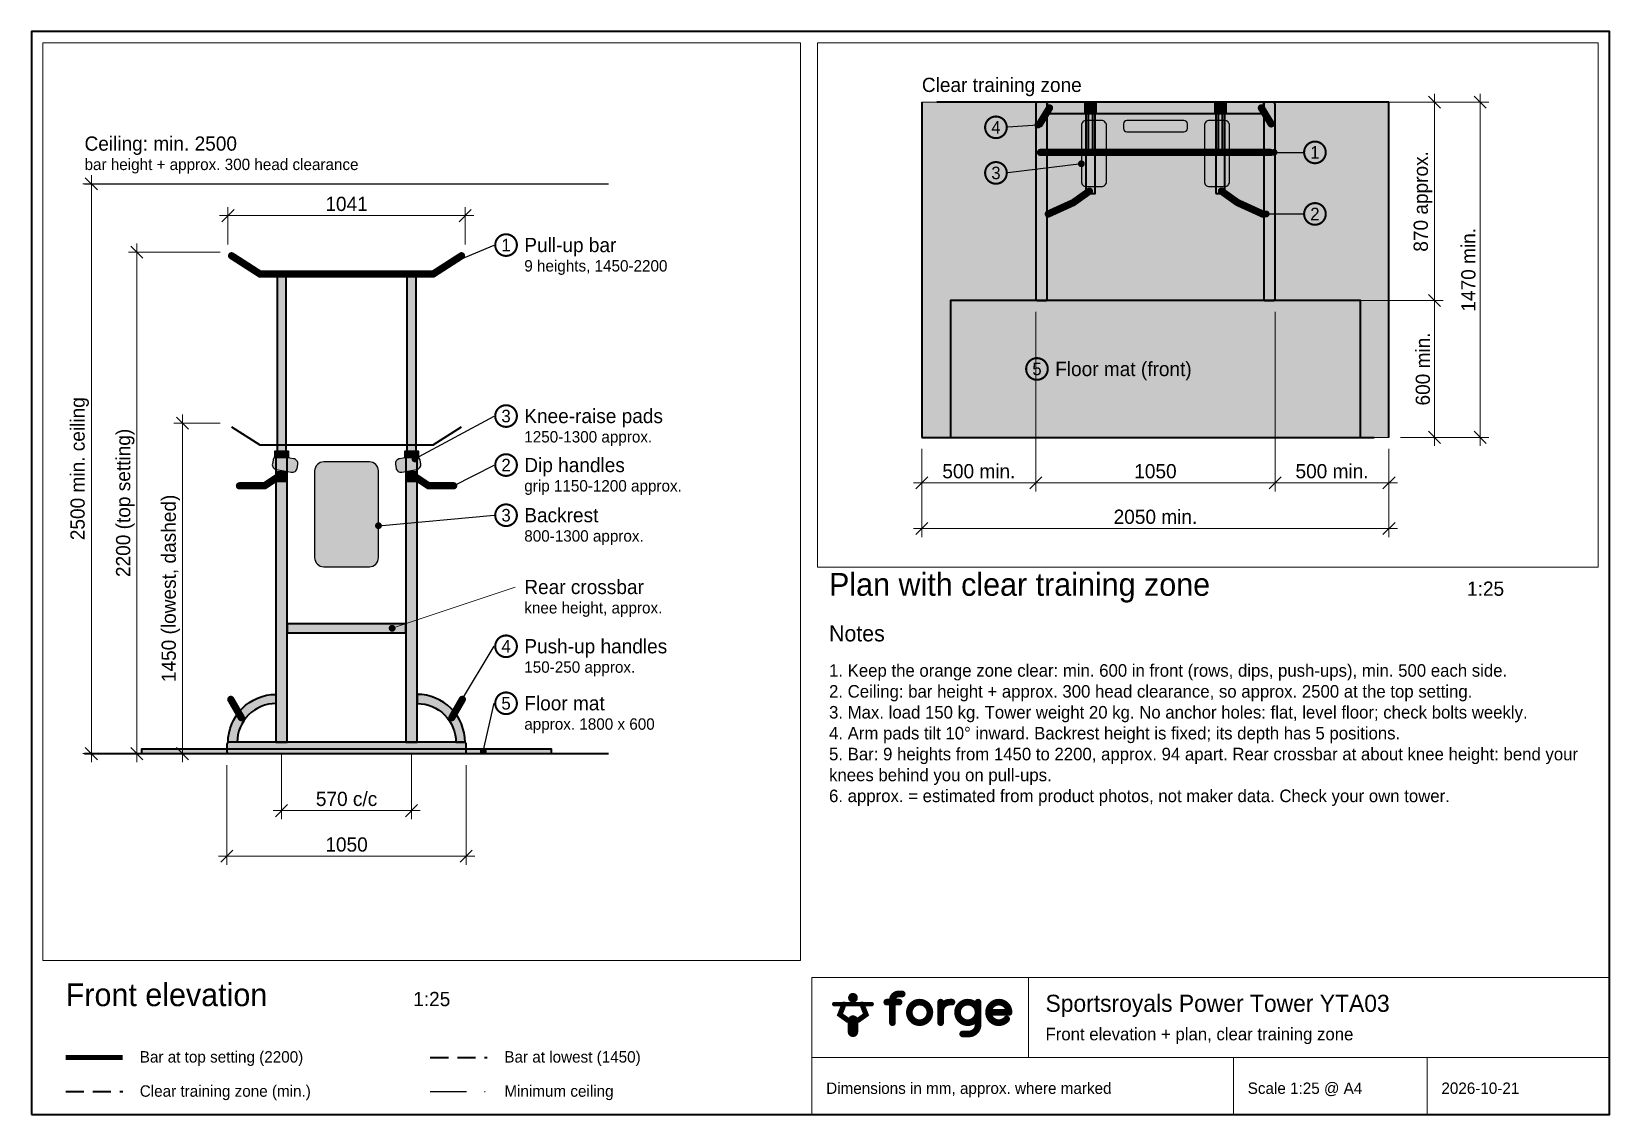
# Paper-space layout 'A4 Tower' of a CAD drawing. Header units: millimetres. Extents: x 10 to 287, y 10 to 200.
# The model-space entities are those that its viewports show. They can reach past a viewport. Long polylines and large blocks are cut down to what shows.
import ezdxf
from ezdxf.enums import TextEntityAlignment as Align

# ---------------------------------------------------------------- set-up
doc = ezdxf.new("R2010")
doc.units = ezdxf.units.MM
doc.header["$LTSCALE"] = 0.5
doc.linetypes.add('DASHDOT', pattern=[25.4, 12.7, -6.35, 0, -6.35])
doc.linetypes.add('DASHED2', pattern=[9.525, 6.35, -3.175])
for name, color, linetype, lineweight, true_color in [('BAR-LOW', 160, 'DASHED2', 35, 0x1d5bd6), ('CEIL', 145, 'DASHDOT', 25, 0x5f697c), ('CO-BAR', 160, 'Continuous', 25, 0x1d5bd6), ('CO-DIPS', 243, 'Continuous', 25, 0xb8286a), ('CO-FLOOR', 8, 'Continuous', 25, 0x6b7690), ('CO-KNEE', 124, 'Continuous', 25, 0x0b6e5a), ('CO-MUTED', 145, 'Continuous', 18, 0x5f697c), ('CO-PUSH', 181, 'Continuous', 25, 0x9f80f6), ('CO-SUB', 145, 'Continuous', 18, 0x5f697c), ('CO-TEXT', 149, 'Continuous', 25, 0x142033), ('DIMS', 145, 'Continuous', 13, 0x5f697c), ('FRAME', 149, 'Continuous', 35, 0x142033), ('FRAME-FILL', 254, 'Continuous', 9, 0xdde3ec), ('G-SHEET', 149, 'Continuous', 35, 0x142033), ('G-TTLB', 149, 'Continuous', 18, 0x142033), ('G-TTLB-SUB', 145, 'Continuous', 18, 0x5f697c), ('LABEL', 149, 'Continuous', 20, 0x142033), ('LABEL-SUB', 145, 'Continuous', 18, 0x5f697c), ('LOGO-EMBER', 20, 'Continuous', 9, 0xf2541b), ('LOGO-INK', 149, 'Continuous', 9, 0x142033), ('ST-BAR', 160, 'Continuous', 25, 0x1d5bd6), ('ST-DIPS', 243, 'Continuous', 25, 0xb8286a), ('ST-FLOOR', 8, 'Continuous', 35, 0x6b7690), ('ST-FLOOR-FILL', 8, 'Continuous', 9, 0x6b7690), ('ST-KNEE', 124, 'Continuous', 25, 0x0b6e5a), ('ST-KNEE-FILL', 133, 'Continuous', 9, 0x45c6a8), ('ST-MAT-TINT', 7, 'Continuous', 9, 0xe8ebf1), ('ST-PUSH', 181, 'Continuous', 25, 0x9f80f6), ('ZONE', 20, 'DASHED2', 35, 0xf2541b), ('ZONE-LABEL', 20, 'Continuous', 25, 0xf2541b), ('ZONE-TINT', 7, 'Continuous', 9, 0xfeeee8)]:
    doc.layers.add(name, color=color, linetype=linetype, lineweight=lineweight, true_color=true_color)
doc.layers.add('G-VPORT', color=8, linetype='Continuous', plot=False)
doc.dimstyles.new('TOWER25', dxfattribs={"dimscale": 25, "dimtxt": 2.5, "dimasz": 2.5, "dimexe": 1.5, "dimexo": 2, "dimgap": 0.8, "dimtad": 1, "dimdec": 0, "dimdsep": 46, "dimtxsty": 'Standard', "dimtsz": 1.5, "dimcen": 2.5, "dimdle": 1.5, "dimadec": 0, "dimazin": 0, "dimtfac": 1, "dimtdec": 4, "dimtmove": 0, "dimatfit": 3, "dimfxl": 1, "dimtzin": 0, "dimarcsym": 0})

# ---------------------------------------------------------------- blocks, each defined once
blk = doc.blocks.new('FORGELOGO')
at = {"layer": 'LOGO-EMBER'}
for points, const_width in [([(26.95, 66.136), (18.933, 45.729), (34.238, 34.797)], 10.203), ([(61.933, 66.136), (69.95, 45.729), (54.645, 34.797)], 10.203), ([(44.441, 34.068), (44.441, 12.203)], 20.407)]:
    blk.add_lwpolyline(points, dxfattribs=dict(at, const_width=const_width))
for points, const_width in [([(24.39925, 66.136, 1), (29.50075, 66.136, 1)], 5.1015), ([(39.7035, 78.525, 1), (49.1785, 78.525, 1)], 9.475), ([(59.38225, 66.136, 1), (64.48375, 66.136, 1)], 5.1015), ([(16.38225, 45.729, 1), (21.48375, 45.729, 1)], 5.1015), ([(31.68725, 34.797, 1), (36.78875, 34.797, 1)], 5.1015), ([(39.33925, 34.068, 1), (49.54275, 34.068, 1)], 10.2035), ([(52.09425, 34.797, 1), (57.19575, 34.797, 1)], 5.1015), ([(67.39925, 45.729, 1), (72.50075, 45.729, 1)], 5.1015), ([(39.33925, 12.203, 1), (49.54275, 12.203, 1)], 10.2035)]:
    blk.add_lwpolyline(points, format="xyb", close=True, dxfattribs=dict(at, const_width=const_width))
at = {"layer": 'LOGO-INK', "const_width": 13}
for points in [[(121.441, 30), (121.441, 74, -0.414214), (133.441, 86), (140.441, 86)], [(215.441, 52, -0.414214), (233.441, 70), (237.441, 70)], [(288.441, 70), (288.441, 26, -0.414214), (270.441, 8), (258.441, 8)], [(348.941, 50, 0.8391), (310.147, 56.84, 0.8391), (344.241, 37.1)]]:
    blk.add_lwpolyline(points, format="xyb", dxfattribs=at)
at = {"layer": 'LOGO-INK'}
for points, const_width in [([(130.191, 86, 1), (136.691, 86, 1)], 6.5), ([(137.191, 86, 1), (143.691, 86, 1)], 6.5), ([(5.8145, 66.136, 1), (10.1875, 66.136, 1)], 4.373), ([(78.6955, 66.136, 1), (83.0685, 66.136, 1)], 4.373), ([(107.191, 70, 1), (113.691, 70, 1)], 6.5), ([(118.191, 74, 1), (124.691, 74, 1)], 6.5), ([(131.191, 70, 1), (137.691, 70, 1)], 6.5), ([(154.441, 50, 1), (194.441, 50, 1)], 13), ([(212.191, 70, 1), (218.691, 70, 1)], 6.5), ([(230.191, 70, 1), (236.691, 70, 1)], 6.5), ([(234.191, 70, 1), (240.691, 70, 1)], 6.5), ([(248.441, 50, 1), (288.441, 50, 1)], 13), ([(285.191, 70, 1), (291.691, 70, 1)], 6.5), ([(306.897, 56.84, 1), (313.397, 56.84, 1)], 6.5), ([(118.191, 30, 1), (124.691, 30, 1)], 6.5), ([(212.191, 52, 1), (218.691, 52, 1)], 6.5), ([(212.191, 30, 1), (218.691, 30, 1)], 6.5), ([(285.191, 26, 1), (291.691, 26, 1)], 6.5), ([(305.691, 50, 1), (312.191, 50, 1)], 6.5), ([(340.991, 37.1, 1), (347.491, 37.1, 1)], 6.5), ([(345.691, 50, 1), (352.191, 50, 1)], 6.5), ([(345.691, 50, 1), (352.191, 50, 1)], 6.5), ([(255.191, 8, 1), (261.691, 8, 1)], 6.5), ([(267.191, 8, 1), (273.691, 8, 1)], 6.5)]:
    blk.add_lwpolyline(points, format="xyb", close=True, dxfattribs=dict(at, const_width=const_width))
for points, const_width in [([(8.001, 66.136), (80.882, 66.136)], 8.746), ([(110.441, 70), (134.441, 70)], 13), ([(215.441, 30), (215.441, 70)], 13), ([(308.941, 50), (348.941, 50)], 13)]:
    blk.add_lwpolyline(points, dxfattribs=dict(at, const_width=const_width))
blk = doc.blocks.new('*D1')
at = {"layer": 'DIMS', "color": 0}
for p, q in [((-693.5, 1423.5), (-746.5, 1476.5)), ((-720, 1487.5), (-720, -37.5)), ((-554.5, 1450), (-757.5, 1450)), ((-575, 0), (-757.5, 0)), ((-693.5, -26.5), (-746.5, 26.5))]:
    blk.add_line(p, q, dxfattribs=at)
at = {"layer": 'DIMS', "color": 0, "insert": (-771.2, 725), "char_height": 62.5, "attachment_point": 5, "rotation": 90}
blk.add_mtext('1450 (lowest, dashed)', dxfattribs=at)
blk = doc.blocks.new('*D2')
at = {"layer": 'DIMS', "color": 0}
for p, q in [((-893.5, 2173.5), (-946.5, 2226.5)), ((-920, 2237.5), (-920, -37.5)), ((-554.5, 2200), (-957.5, 2200)), ((-575, 0), (-957.5, 0)), ((-893.5, -26.5), (-946.5, 26.5))]:
    blk.add_line(p, q, dxfattribs=at)
at = {"layer": 'DIMS', "color": 0, "insert": (-971.2, 1100), "char_height": 62.5, "attachment_point": 5, "rotation": 90}
blk.add_mtext('2200 (top setting)', dxfattribs=at)
blk = doc.blocks.new('*D3')
at = {"layer": 'DIMS', "color": 0}
for p, q in [((-1050, 2500), (-1157.5, 2500)), ((-1093.5, 2473.5), (-1146.5, 2526.5)), ((-1120, 2537.5), (-1120, -37.5)), ((-575, 0), (-1157.5, 0)), ((-1093.5, -26.5), (-1146.5, 26.5))]:
    blk.add_line(p, q, dxfattribs=at)
at = {"layer": 'DIMS', "color": 0, "insert": (-1171.2, 1250), "char_height": 62.5, "attachment_point": 5, "rotation": 90}
blk.add_mtext('2500 min. ceiling', dxfattribs=at)
blk = doc.blocks.new('*D4')
at = {"layer": 'DIMS', "color": 0}
for p, q in [((-285, 0), (-285, -287.5)), ((285, 0), (285, -287.5)), ((-322.5, -250), (322.5, -250)), ((-311.5, -276.5), (-258.5, -223.5)), ((258.5, -276.5), (311.5, -223.5))]:
    blk.add_line(p, q, dxfattribs=at)
at = {"layer": 'DIMS', "color": 0, "insert": (0, -198.8), "char_height": 62.5, "attachment_point": 5}
blk.add_mtext('570 c/c', dxfattribs=at)
blk = doc.blocks.new('*D5')
at = {"layer": 'DIMS', "color": 0}
for p, q in [((-525, -50), (-525, -487.5)), ((525, -50), (525, -487.5)), ((-562.5, -450), (562.5, -450)), ((-551.5, -476.5), (-498.5, -423.5)), ((498.5, -476.5), (551.5, -423.5))]:
    blk.add_line(p, q, dxfattribs=at)
at = {"layer": 'DIMS', "color": 0, "insert": (0, -398.8), "char_height": 62.5, "attachment_point": 5}
blk.add_mtext('1050', dxfattribs=at)
blk = doc.blocks.new('*D6')
at = {"layer": 'DIMS', "color": 0}
for p, q in [((-558, 2360), (558, 2360)), ((-547, 2333.5), (-494, 2386.5)), ((-520.5, 2234), (-520.5, 2397.5)), ((494, 2333.5), (547, 2386.5)), ((520.5, 2234), (520.5, 2397.5))]:
    blk.add_line(p, q, dxfattribs=at)
at = {"layer": 'DIMS', "color": 0, "insert": (0, 2411.2), "char_height": 62.5, "attachment_point": 5}
blk.add_mtext('1041', dxfattribs=at)
blk = doc.blocks.new('*D7')
at = {"layer": 'DIMS', "color": 0}
for p, q in [((3775, -50), (3775, -837.5)), ((3275, -650), (3275, -837.5)), ((3237.5, -800), (3812.5, -800)), ((3248.5, -826.5), (3301.5, -773.5)), ((3748.5, -826.5), (3801.5, -773.5))]:
    blk.add_line(p, q, dxfattribs=at)
at = {"layer": 'DIMS', "color": 0, "insert": (3525, -748.8), "char_height": 62.5, "attachment_point": 5}
blk.add_mtext('500 min.', dxfattribs=at)
blk = doc.blocks.new('*D8')
at = {"layer": 'DIMS', "color": 0}
for p, q in [((3775, -50), (3775, -837.5)), ((4825, -50), (4825, -837.5)), ((3737.5, -800), (4862.5, -800)), ((3748.5, -826.5), (3801.5, -773.5)), ((4798.5, -826.5), (4851.5, -773.5))]:
    blk.add_line(p, q, dxfattribs=at)
at = {"layer": 'DIMS', "color": 0, "insert": (4300, -748.8), "char_height": 62.5, "attachment_point": 5}
blk.add_mtext('1050', dxfattribs=at)
blk = doc.blocks.new('*D9')
at = {"layer": 'DIMS', "color": 0}
for p, q in [((4825, -50), (4825, -837.5)), ((5325, -650), (5325, -837.5)), ((4787.5, -800), (5362.5, -800)), ((4798.5, -826.5), (4851.5, -773.5)), ((5298.5, -826.5), (5351.5, -773.5))]:
    blk.add_line(p, q, dxfattribs=at)
at = {"layer": 'DIMS', "color": 0, "insert": (5075, -748.8), "char_height": 62.5, "attachment_point": 5}
blk.add_mtext('500 min.', dxfattribs=at)
blk = doc.blocks.new('*D10')
at = {"layer": 'DIMS', "color": 0}
for p, q in [((3275, -650), (3275, -1037.5)), ((5325, -650), (5325, -1037.5)), ((3237.5, -1000), (5362.5, -1000)), ((3248.5, -1026.5), (3301.5, -973.5)), ((5298.5, -1026.5), (5351.5, -973.5))]:
    blk.add_line(p, q, dxfattribs=at)
at = {"layer": 'DIMS', "color": 0, "insert": (4300, -948.8), "char_height": 62.5, "attachment_point": 5}
blk.add_mtext('2050 min.', dxfattribs=at)
blk = doc.blocks.new('*D11')
at = {"layer": 'DIMS', "color": 0}
for p, q in [((5551.5, -26.5), (5498.5, 26.5)), ((5525, -637.5), (5525, 37.5)), ((4875, 0), (5562.5, 0)), ((5375, -600), (5562.5, -600)), ((5551.5, -626.5), (5498.5, -573.5))]:
    blk.add_line(p, q, dxfattribs=at)
at = {"layer": 'DIMS', "color": 0, "insert": (5473.8, -300), "char_height": 62.5, "attachment_point": 5, "rotation": 90}
blk.add_mtext('600 min.', dxfattribs=at)
blk = doc.blocks.new('*D12')
at = {"layer": 'DIMS', "color": 0}
for p, q in [((5525, -37.5), (5525, 907.5)), ((4875, 870), (5562.5, 870)), ((5551.5, 843.5), (5498.5, 896.5)), ((5551.5, -26.5), (5498.5, 26.5)), ((4875, 0), (5562.5, 0))]:
    blk.add_line(p, q, dxfattribs=at)
at = {"layer": 'DIMS', "color": 0, "insert": (5473.8, 435), "char_height": 62.5, "attachment_point": 5, "rotation": 90}
blk.add_mtext('870 approx.', dxfattribs=at)
blk = doc.blocks.new('*D13')
at = {"layer": 'DIMS', "color": 0}
for p, q in [((5725, -637.5), (5725, 907.5)), ((5375, 870), (5762.5, 870)), ((5751.5, 843.5), (5698.5, 896.5)), ((5375, -600), (5762.5, -600)), ((5751.5, -626.5), (5698.5, -573.5))]:
    blk.add_line(p, q, dxfattribs=at)
at = {"layer": 'DIMS', "color": 0, "insert": (5673.8, 135), "char_height": 62.5, "attachment_point": 5, "rotation": 90}
blk.add_mtext('1470 min.', dxfattribs=at)

msp = doc.modelspace()

# ---------------------------------------------------------------- hatches: boundary and pattern name
at = {"layer": 'FRAME-FILL'}
for points in [[(-305, 1325), (-265, 1325), (-265, 2104), (-305, 2104)], [(265, 1325), (305, 1325), (305, 2104), (265, 2104)], [(-315, 1300), (-255, 1300), (-255, 1325), (-315, 1325)], [(255, 1300), (315, 1300), (315, 1325), (255, 1325)], [(-310, 50), (-260, 50), (-260, 1300), (-310, 1300)], [(260, 50), (310, 50), (310, 1300), (260, 1300)], [(-305, 1195), (-265, 1195), (-265, 1235), (-305, 1235)], [(265, 1195), (305, 1195), (305, 1235), (265, 1235)], [(3783, 0), (3817, 0, 0.414214), (3825, 8), (3825, 862, 0.414214), (3817, 870), (3783, 870, 0.414214), (3775, 862), (3775, 8, 0.414214)], [(3825, 820), (4775, 820), (4775, 870), (3825, 870)], [(3990, 820), (4040, 820), (4040, 870), (3990, 870)], [(4560, 820), (4610, 820), (4610, 870), (4560, 870)], [(4783, 0), (4817, 0, 0.414214), (4825, 8), (4825, 862, 0.414214), (4817, 870), (4783, 870, 0.414214), (4775, 862), (4775, 8, 0.414214)], [(3995, 470), (4035, 470), (4035, 820), (3995, 820)], [(4005, 650), (4025, 650), (4025, 820), (4005, 820)], [(4565, 470), (4605, 470), (4605, 820), (4565, 820)], [(4575, 650), (4595, 650), (4595, 820), (4575, 820)], [(-260, 530), (260, 530), (260, 570), (-260, 570)], [(-520, 50, -0.414214), (-310, 260), (-310, 220, 0.414214), (-480, 50)], [(520, 50, 0.414214), (310, 260), (310, 220, -0.414214), (480, 50)], [(-517, 0), (517, 0, 0.414214), (525, 8), (525, 42, 0.414214), (517, 50), (-517, 50, 0.414214), (-525, 42), (-525, 8, 0.414214)]]:
    msp.add_hatch(color=256, dxfattribs=at).paths.add_polyline_path(points)
at = {"layer": 'ST-FLOOR-FILL'}
msp.add_hatch(color=256, dxfattribs=at).paths.add_polyline_path([(-900, 0), (900, 0), (900, 20), (-900, 20)])
at = {"layer": 'ST-KNEE-FILL'}
for points in [[(-307.7, 1246.2), (-242.7, 1234.7, 0.414214), (-217.2, 1252.6), (-214.4, 1268.3, 0.414214), (-232.3, 1293.8), (-297.3, 1305.3, 0.414214), (-322.8, 1287.4), (-325.6, 1271.7, 0.414214)], [(-100, 820), (100, 820, 0.414214), (140, 860), (140, 1240, 0.414214), (100, 1280), (-100, 1280, 0.414214), (-140, 1240), (-140, 860, 0.414214)], [(242.7, 1234.7), (307.7, 1246.2, 0.414214), (325.6, 1271.7), (322.8, 1287.4, 0.414214), (297.3, 1305.3), (232.3, 1293.8, 0.414214), (214.4, 1268.3), (217.2, 1252.6, 0.414214)], [(3997, 500), (4063, 500, 0.414214), (4085, 522), (4085, 768, 0.414214), (4063, 790), (3997, 790, 0.414214), (3975, 768), (3975, 522, 0.414214)], [(4175, 740), (4425, 740, 0.414214), (4440, 755), (4440, 775, 0.414214), (4425, 790), (4175, 790, 0.414214), (4160, 775), (4160, 755, 0.414214)], [(4537, 500), (4603, 500, 0.414214), (4625, 522), (4625, 768, 0.414214), (4603, 790), (4537, 790, 0.414214), (4515, 768), (4515, 522, 0.414214)]]:
    msp.add_hatch(color=256, dxfattribs=at).paths.add_polyline_path(points)
at = {"layer": 'ST-MAT-TINT'}
msp.add_hatch(color=256, dxfattribs=at).paths.add_polyline_path([(3400, -600), (5200, -600), (5200, 0), (3400, 0)])
at = {"layer": 'ZONE-TINT'}
msp.add_hatch(color=256, dxfattribs=at).paths.add_polyline_path([(3275, -600), (5325, -600), (5325, 870), (3275, 870)])

# ---------------------------------------------------------------- linework, layer by layer
at = {"layer": 'BAR-LOW'}
msp.add_lwpolyline([(-504.5, 1434), (-380, 1354), (380, 1354), (504.5, 1434)], dxfattribs=at)
at = {"layer": 'CEIL'}
msp.add_line((-1150, 2500), (1150, 2500), dxfattribs=at)
at = {"layer": 'CO-BAR'}
for p, q in [((442, 2144), (648, 2231)), ((4820.5, 650), (4948, 650))]:
    msp.add_line(p, q, dxfattribs=at)
for points, const_width in [([(652.5, 2231, 1), (747.5, 2231, 1)], 9), ([(434.5, 2144, 1), (449.5, 2144, 1)], 15), ([(4952.5, 650, 1), (5047.5, 650, 1)], 9), ([(4813, 650, 1), (4828, 650, 1)], 15)]:
    msp.add_lwpolyline(points, format="xyb", close=True, dxfattribs=dict(at, const_width=const_width))
at = {"layer": 'CO-DIPS'}
for p, q in [((470, 1175), (648, 1266)), ((4786, 380), (4948, 380))]:
    msp.add_line(p, q, dxfattribs=at)
for points, const_width in [([(652.5, 1266, 1), (747.5, 1266, 1)], 9), ([(462.5, 1175, 1), (477.5, 1175, 1)], 15), ([(4952.5, 380, 1), (5047.5, 380, 1)], 9), ([(4778.5, 380, 1), (4793.5, 380, 1)], 15)]:
    msp.add_lwpolyline(points, format="xyb", close=True, dxfattribs=dict(at, const_width=const_width))
at = {"layer": 'CO-FLOOR'}
msp.add_line((600, 10), (648, 221), dxfattribs=at)
for points, const_width in [([(652.5, 221, 1), (747.5, 221, 1)], 9), ([(592.5, 10, 1), (607.5, 10, 1)], 15), ([(3732.5, -300, 1), (3827.5, -300, 1)], 9)]:
    msp.add_lwpolyline(points, format="xyb", close=True, dxfattribs=dict(at, const_width=const_width))
at = {"layer": 'CO-KNEE'}
for p, q in [((300, 1293), (648, 1481)), ((140, 1000), (648, 1046)), ((3975, 600), (3652, 560))]:
    msp.add_line(p, q, dxfattribs=at)
for points, const_width in [([(652.5, 1481, 1), (747.5, 1481, 1)], 9), ([(292.5, 1293, 1), (307.5, 1293, 1)], 15), ([(652.5, 1046, 1), (747.5, 1046, 1)], 9), ([(132.5, 1000, 1), (147.5, 1000, 1)], 15), ([(3552.5, 560, 1), (3647.5, 560, 1)], 9), ([(3967.5, 600, 1), (3982.5, 600, 1)], 15)]:
    msp.add_lwpolyline(points, format="xyb", close=True, dxfattribs=dict(at, const_width=const_width))
at = {"layer": 'CO-MUTED'}
msp.add_line((200, 550), (740, 731), dxfattribs=at)
at = {"layer": 'CO-MUTED', "const_width": 15}
msp.add_lwpolyline([(192.5, 550, 1), (207.5, 550, 1)], format="xyb", close=True, dxfattribs=at)
at = {"layer": 'CO-PUSH'}
for p, q in [((3784, 770), (3652, 760)), ((500, 226), (648, 471))]:
    msp.add_line(p, q, dxfattribs=at)
for points, const_width in [([(3552.5, 760, 1), (3647.5, 760, 1)], 9), ([(3776.5, 770, 1), (3791.5, 770, 1)], 15), ([(652.5, 471, 1), (747.5, 471, 1)], 9), ([(492.5, 226, 1), (507.5, 226, 1)], 15)]:
    msp.add_lwpolyline(points, format="xyb", close=True, dxfattribs=dict(at, const_width=const_width))
at = {"layer": 'FRAME'}
for points in [[(-305, 1325), (-265, 1325), (-265, 2104), (-305, 2104)], [(265, 1325), (305, 1325), (305, 2104), (265, 2104)], [(-315, 1300), (-255, 1300), (-255, 1325), (-315, 1325)], [(255, 1300), (315, 1300), (315, 1325), (255, 1325)], [(-310, 50), (-260, 50), (-260, 1300), (-310, 1300)], [(260, 50), (310, 50), (310, 1300), (260, 1300)], [(-305, 1195), (-265, 1195), (-265, 1235), (-305, 1235)], [(265, 1195), (305, 1195), (305, 1235), (265, 1235)], [(3825, 820), (4775, 820), (4775, 870), (3825, 870)], [(3990, 820), (4040, 820), (4040, 870), (3990, 870)], [(3995, 825), (4035, 825), (4035, 865), (3995, 865)], [(4560, 820), (4610, 820), (4610, 870), (4560, 870)], [(4565, 825), (4605, 825), (4605, 865), (4565, 865)], [(3995, 470), (4035, 470), (4035, 820), (3995, 820)], [(4005, 650), (4025, 650), (4025, 820), (4005, 820)], [(4565, 470), (4605, 470), (4605, 820), (4565, 820)], [(4575, 650), (4595, 650), (4595, 820), (4575, 820)], [(-260, 530), (260, 530), (260, 570), (-260, 570)]]:
    msp.add_lwpolyline(points, close=True, dxfattribs=at)
for points in [[(3783, 0), (3817, 0, 0.414214), (3825, 8), (3825, 862, 0.414214), (3817, 870), (3783, 870, 0.414214), (3775, 862), (3775, 8, 0.414214)], [(4783, 0), (4817, 0, 0.414214), (4825, 8), (4825, 862, 0.414214), (4817, 870), (4783, 870, 0.414214), (4775, 862), (4775, 8, 0.414214)], [(-520, 50, -0.414214), (-310, 260), (-310, 220, 0.414214), (-480, 50)], [(520, 50, 0.414214), (310, 260), (310, 220, -0.414214), (480, 50)], [(-517, 0), (517, 0, 0.414214), (525, 8), (525, 42, 0.414214), (517, 50), (-517, 50, 0.414214), (-525, 42), (-525, 8, 0.414214)]]:
    msp.add_lwpolyline(points, format="xyb", close=True, dxfattribs=at)
at = {"layer": 'ST-BAR', "const_width": 32}
for points in [[(-504.5, 2184), (-380, 2104), (380, 2104), (504.5, 2184)], [(3795.5, 650), (4804.5, 650)]]:
    msp.add_lwpolyline(points, dxfattribs=at)
at = {"layer": 'ST-BAR', "const_width": 16}
for points in [[(-512.5, 2184, 1), (-496.5, 2184, 1)], [(496.5, 2184, 1), (512.5, 2184, 1)], [(-388, 2104, 1), (-372, 2104, 1)], [(372, 2104, 1), (388, 2104, 1)], [(3787.5, 650, 1), (3803.5, 650, 1)], [(4796.5, 650, 1), (4812.5, 650, 1)]]:
    msp.add_lwpolyline(points, format="xyb", close=True, dxfattribs=at)
at = {"layer": 'ST-DIPS', "const_width": 32}
for points in [[(-300, 1215), (-360, 1175), (-470, 1175)], [(300, 1215), (360, 1175), (470, 1175)], [(4010, 480), (3940, 430), (3830, 380)], [(4590, 480), (4660, 430), (4770, 380)]]:
    msp.add_lwpolyline(points, dxfattribs=at)
at = {"layer": 'ST-DIPS', "const_width": 16}
for points in [[(-478, 1175, 1), (-462, 1175, 1)], [(-368, 1175, 1), (-352, 1175, 1)], [(-308, 1215, 1), (-292, 1215, 1)], [(292, 1215, 1), (308, 1215, 1)], [(352, 1175, 1), (368, 1175, 1)], [(462, 1175, 1), (478, 1175, 1)], [(4002, 480, 1), (4018, 480, 1)], [(4582, 480, 1), (4598, 480, 1)], [(3932, 430, 1), (3948, 430, 1)], [(4652, 430, 1), (4668, 430, 1)], [(3822, 380, 1), (3838, 380, 1)], [(4762, 380, 1), (4778, 380, 1)]]:
    msp.add_lwpolyline(points, format="xyb", close=True, dxfattribs=at)
at = {"layer": 'ST-FLOOR'}
msp.add_line((-1150, 0), (1150, 0), dxfattribs=at)
for points in [[(-900, 0), (900, 0), (900, 20), (-900, 20)], [(3400, -600), (5200, -600), (5200, 0), (3400, 0)]]:
    msp.add_lwpolyline(points, close=True, dxfattribs=at)
at = {"layer": 'ST-KNEE'}
for points in [[(-307.7, 1246.2), (-242.7, 1234.7, 0.414214), (-217.2, 1252.6), (-214.4, 1268.3, 0.414214), (-232.3, 1293.8), (-297.3, 1305.3, 0.414214), (-322.8, 1287.4), (-325.6, 1271.7, 0.414214)], [(-100, 820), (100, 820, 0.414214), (140, 860), (140, 1240, 0.414214), (100, 1280), (-100, 1280, 0.414214), (-140, 1240), (-140, 860, 0.414214)], [(242.7, 1234.7), (307.7, 1246.2, 0.414214), (325.6, 1271.7), (322.8, 1287.4, 0.414214), (297.3, 1305.3), (232.3, 1293.8, 0.414214), (214.4, 1268.3), (217.2, 1252.6, 0.414214)], [(3997, 500), (4063, 500, 0.414214), (4085, 522), (4085, 768, 0.414214), (4063, 790), (3997, 790, 0.414214), (3975, 768), (3975, 522, 0.414214)], [(4175, 740), (4425, 740, 0.414214), (4440, 755), (4440, 775, 0.414214), (4425, 790), (4175, 790, 0.414214), (4160, 775), (4160, 755, 0.414214)], [(4537, 500), (4603, 500, 0.414214), (4625, 522), (4625, 768, 0.414214), (4603, 790), (4537, 790, 0.414214), (4515, 768), (4515, 522, 0.414214)]]:
    msp.add_lwpolyline(points, format="xyb", close=True, dxfattribs=at)
at = {"layer": 'ST-PUSH', "const_width": 32}
for points in [[(3835, 845), (3792, 775)], [(4765, 845), (4808, 775)], [(-462, 158), (-508, 238)], [(462, 158), (508, 238)]]:
    msp.add_lwpolyline(points, dxfattribs=at)
at = {"layer": 'ST-PUSH', "const_width": 16}
for points in [[(3827, 845, 1), (3843, 845, 1)], [(4757, 845, 1), (4773, 845, 1)], [(3784, 775, 1), (3800, 775, 1)], [(4800, 775, 1), (4816, 775, 1)], [(-516, 238, 1), (-500, 238, 1)], [(500, 238, 1), (516, 238, 1)], [(-470, 158, 1), (-454, 158, 1)], [(454, 158, 1), (470, 158, 1)]]:
    msp.add_lwpolyline(points, format="xyb", close=True, dxfattribs=at)
at = {"layer": 'ZONE'}
msp.add_lwpolyline([(3275, -600), (5325, -600), (5325, 870), (3275, 870)], close=True, dxfattribs=at)
at = {"layer": 'ZONE-TINT'}
msp.add_lwpolyline([(3275, -600), (5325, -600), (5325, 870), (3275, 870)], close=True, dxfattribs=at)

# ---------------------------------------------------------------- texts
at = {"layer": 'CO-SUB'}
for s, height, p in [('9 heights, 1450-2200', 50, (780, 2115)), ('1250-1300 approx.', 50, (780, 1365)), ('grip 1150-1200 approx.', 50, (780, 1150)), ('800-1300 approx.', 50, (780, 930)), ('Rear crossbar', 62.5, (780, 700)), ('knee height, approx.', 50, (780, 615)), ('150-250 approx.', 50, (780, 355)), ('approx. 1800 x 600', 50, (780, 105))]:
    msp.add_text(s, height=height, dxfattribs=at).set_placement(p)
at = {"layer": 'CO-TEXT'}
for s, p in [('1', (700, 2231)), ('3', (700, 1481)), ('2', (700, 1266)), ('3', (700, 1046)), ('4', (3600, 760)), ('1', (5000, 650)), ('3', (3600, 560)), ('4', (700, 471)), ('2', (5000, 380)), ('5', (700, 221)), ('5', (3780, -300))]:
    msp.add_text(s, height=55, dxfattribs=at).set_placement(p, align=Align.MIDDLE_CENTER)
for s, p in [('Pull-up bar', (780, 2200)), ('Knee-raise pads', (780, 1450)), ('Dip handles', (780, 1235)), ('Backrest', (780, 1015)), ('Push-up handles', (780, 440)), ('Floor mat', (780, 190))]:
    msp.add_text(s, height=62.5, dxfattribs=at).set_placement(p)
at = {"layer": 'LABEL'}
for s, p in [('Ceiling: min. 2500', (-1150, 2645)), ('Floor mat (front)', (3860, -331.2))]:
    msp.add_text(s, height=62.5, dxfattribs=at).set_placement(p)
at = {"layer": 'LABEL-SUB'}
msp.add_text('bar height + approx. 300 head clearance', height=50, dxfattribs=at).set_placement((-1150, 2560))
at = {"layer": 'ZONE-LABEL'}
msp.add_text('Clear training zone', height=62.5, dxfattribs=at).set_placement((3275, 915))

# ---------------------------------------------------------------- dimensions: what is measured, and where the dimension line sits
at = {"layer": 'DIMS'}
for base, p1, p2, text, picture, middle in [((-1120, 1250), (-1000, 2500), (-525, 0), '2500 min. ceiling', '*D3', (-1171.2, 1250)), ((-920, 1100), (-504.5, 2200), (-525, 0), '2200 (top setting)', '*D2', (-971.2, 1100)), ((-720, 725), (-504.5, 1450), (-525, 0), '1450 (lowest, dashed)', '*D1', (-771.2, 725)), ((5525, 435), (4825, 0), (4825, 870), '870 approx.', '*D12', (5473.8, 435)), ((5725, 135), (5325, -600), (5325, 870), '1470 min.', '*D13', (5673.8, 135)), ((5525, -300), (5325, -600), (4825, 0), '600 min.', '*D11', (5473.8, -300))]:
    dim = msp.add_linear_dim(base=base, p1=p1, p2=p2, angle=90, text=text, dimstyle='TOWER25', dxfattribs=at)
    dim.commit()
    dim.dimension.update_dxf_attribs({"geometry": picture, "text_midpoint": middle})
for base, p1, p2, text, picture, middle in [((0, 2360), (-520.5, 2184), (520.5, 2184), '1041', '*D6', (0, 2411.2)), ((0, -450), (-525, 0), (525, 0), '1050', '*D5', (0, -398.8)), ((0, -250), (-285, 50), (285, 50), '570 c/c', '*D4', (0, -198.8)), ((3525, -800), (3275, -600), (3775, 0), '500 min.', '*D7', (3525, -748.8)), ((4300, -800), (3775, 0), (4825, 0), '1050', '*D8', (4300, -748.8)), ((5075, -800), (4825, 0), (5325, -600), '500 min.', '*D9', (5075, -748.8)), ((4300, -1000), (3275, -600), (5325, -600), '2050 min.', '*D10', (4300, -948.8))]:
    dim = msp.add_linear_dim(base=base, p1=p1, p2=p2, text=text, dimstyle='TOWER25', dxfattribs=at)
    dim.commit()
    dim.dimension.update_dxf_attribs({"geometry": picture, "text_midpoint": middle})

psp = doc.layouts.new('A4 Tower')

# ---------------------------------------------------------------- linework, layer by layer
at = {"layer": 'BAR-LOW'}
psp.add_line((80, 20), (90, 20), dxfattribs=at)
at = {"layer": 'CEIL'}
psp.add_line((80, 14), (90, 14), dxfattribs=at)
at = {"layer": 'G-SHEET'}
psp.add_lwpolyline([(10, 10), (287, 10), (287, 200), (10, 200)], close=True, dxfattribs=at)
at = {"layer": 'G-TTLB'}
for p, q in [((185, 20), (185, 34)), ((147, 20), (287, 20)), ((221, 10), (221, 20)), ((255, 10), (255, 20))]:
    psp.add_line(p, q, dxfattribs=at)
psp.add_lwpolyline([(147, 10), (287, 10), (287, 34), (147, 34)], close=True, dxfattribs=at)
at = {"layer": 'ST-BAR', "const_width": 0.9}
psp.add_lwpolyline([(16, 20), (26, 20)], dxfattribs=at)
at = {"layer": 'ZONE'}
psp.add_line((16, 14), (26, 14), dxfattribs=at)

# ---------------------------------------------------------------- block references
at = {"layer": 'G-TTLB', "xscale": 0.09, "yscale": 0.09, "zscale": 0.09}
psp.add_blockref('FORGELOGO', (150.2, 23.4), dxfattribs=at)

# ---------------------------------------------------------------- texts
at = {"layer": 'CO-SUB'}
for s, height, p in [('1:25', 2.5, (262, 101)), ('1:25', 2.5, (77, 29)), ('Bar at top setting (2200)', 2, (29, 19.1)), ('Bar at lowest (1450)', 2, (93, 19.1)), ('Clear training zone (min.)', 2, (29, 13.1)), ('Minimum ceiling', 2, (93, 13.1))]:
    psp.add_text(s, height=height, dxfattribs=at).set_placement(p)
at = {"layer": 'CO-SUB', "insert": (150, 89), "char_height": 2.2, "width": 134, "attachment_point": 1}
psp.add_mtext('1. Keep the orange zone clear: min. 600 in front (rows, dips, push-ups), min. 500 each side.\\P2. Ceiling: bar height + approx. 300 head clearance, so approx. 2500 at the top setting.\\P3. Max. load 150 kg. Tower weight 20 kg. No anchor holes: flat, level floor; check bolts weekly.\\P4. Arm pads tilt 10° inward. Backrest height is fixed; its depth has 5 positions.\\P5. Bar: 9 heights from 1450 to 2200, approx. 94 apart. Rear crossbar at about knee height: bend your knees behind you on pull-ups.\\P6. approx. = estimated from product photos, not maker data. Check your own tower.', dxfattribs=at)
at = {"layer": 'CO-TEXT'}
for s, height, p in [('Plan with clear training zone', 4, (150, 101)), ('Notes', 2.8, (150, 93)), ('Front elevation', 4, (16, 29))]:
    psp.add_text(s, height=height, dxfattribs=at).set_placement(p)
at = {"layer": 'G-TTLB'}
for s, height, p in [('Sportsroyals Power Tower YTA03', 3, (188, 28)), ('Dimensions in mm, approx. where marked', 2, (149.5, 13.6)), ('Scale 1:25 @ A4', 2, (223.5, 13.6)), ('2026-10-21', 2, (257.5, 13.6))]:
    psp.add_text(s, height=height, dxfattribs=at).set_placement(p)
at = {"layer": 'G-TTLB-SUB'}
psp.add_text('Front elevation + plan, clear training zone', height=2.2, dxfattribs=at).set_placement((188, 23))

# ---------------------------------------------------------------- viewports
at = {"layer": 'G-VPORT'}
psp.add_viewport(center=(78.5, 117.5), size=(133, 161), view_center_point=(330, 1105), view_height=4025, dxfattribs=at)
psp.add_viewport(center=(216.5, 152), size=(137, 92), view_center_point=(4530, -20), view_height=2300, status=3, dxfattribs=at)

doc.saveas('drawing.dxf')
